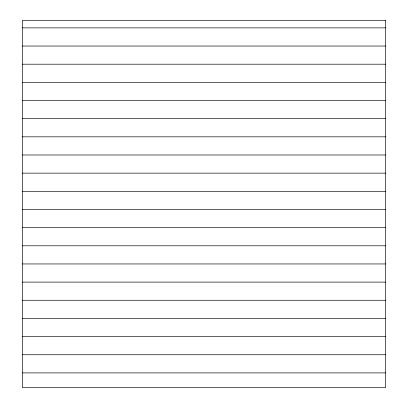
<?xml version="1.0" encoding="UTF-8"?>
<svg xmlns="http://www.w3.org/2000/svg" width="408" height="408" viewBox="0 0 408 408"><rect width="100%" height="100%" fill="white"/><g stroke="black" fill="none" stroke-linecap="round" stroke-linejoin="round"><path stroke-width="0.61" d="M22.404 27.872L385.596 27.872M22.404 46.033L385.596 46.033M22.404 64.194L385.596 64.194M22.404 82.35L385.596 82.35M22.404 100.511L385.596 100.511M22.404 118.672L385.596 118.672M22.404 136.833L385.596 136.833M22.404 154.989L385.596 154.989M22.404 173.15L385.596 173.15M22.404 191.311L385.596 191.311M22.404 209.472L385.596 209.472M22.404 227.628L385.596 227.628M22.404 245.789L385.596 245.789M22.404 263.95L385.596 263.95M22.404 282.112L385.596 282.112M22.404 300.268L385.596 300.268M22.404 318.429L385.596 318.429M22.404 336.59L385.596 336.59M22.404 354.751L385.596 354.751M22.404 372.907L385.596 372.907M385.596 20.4L22.404 20.4L22.404 387.6L385.596 387.6L385.596 20.4"/></g></svg>
